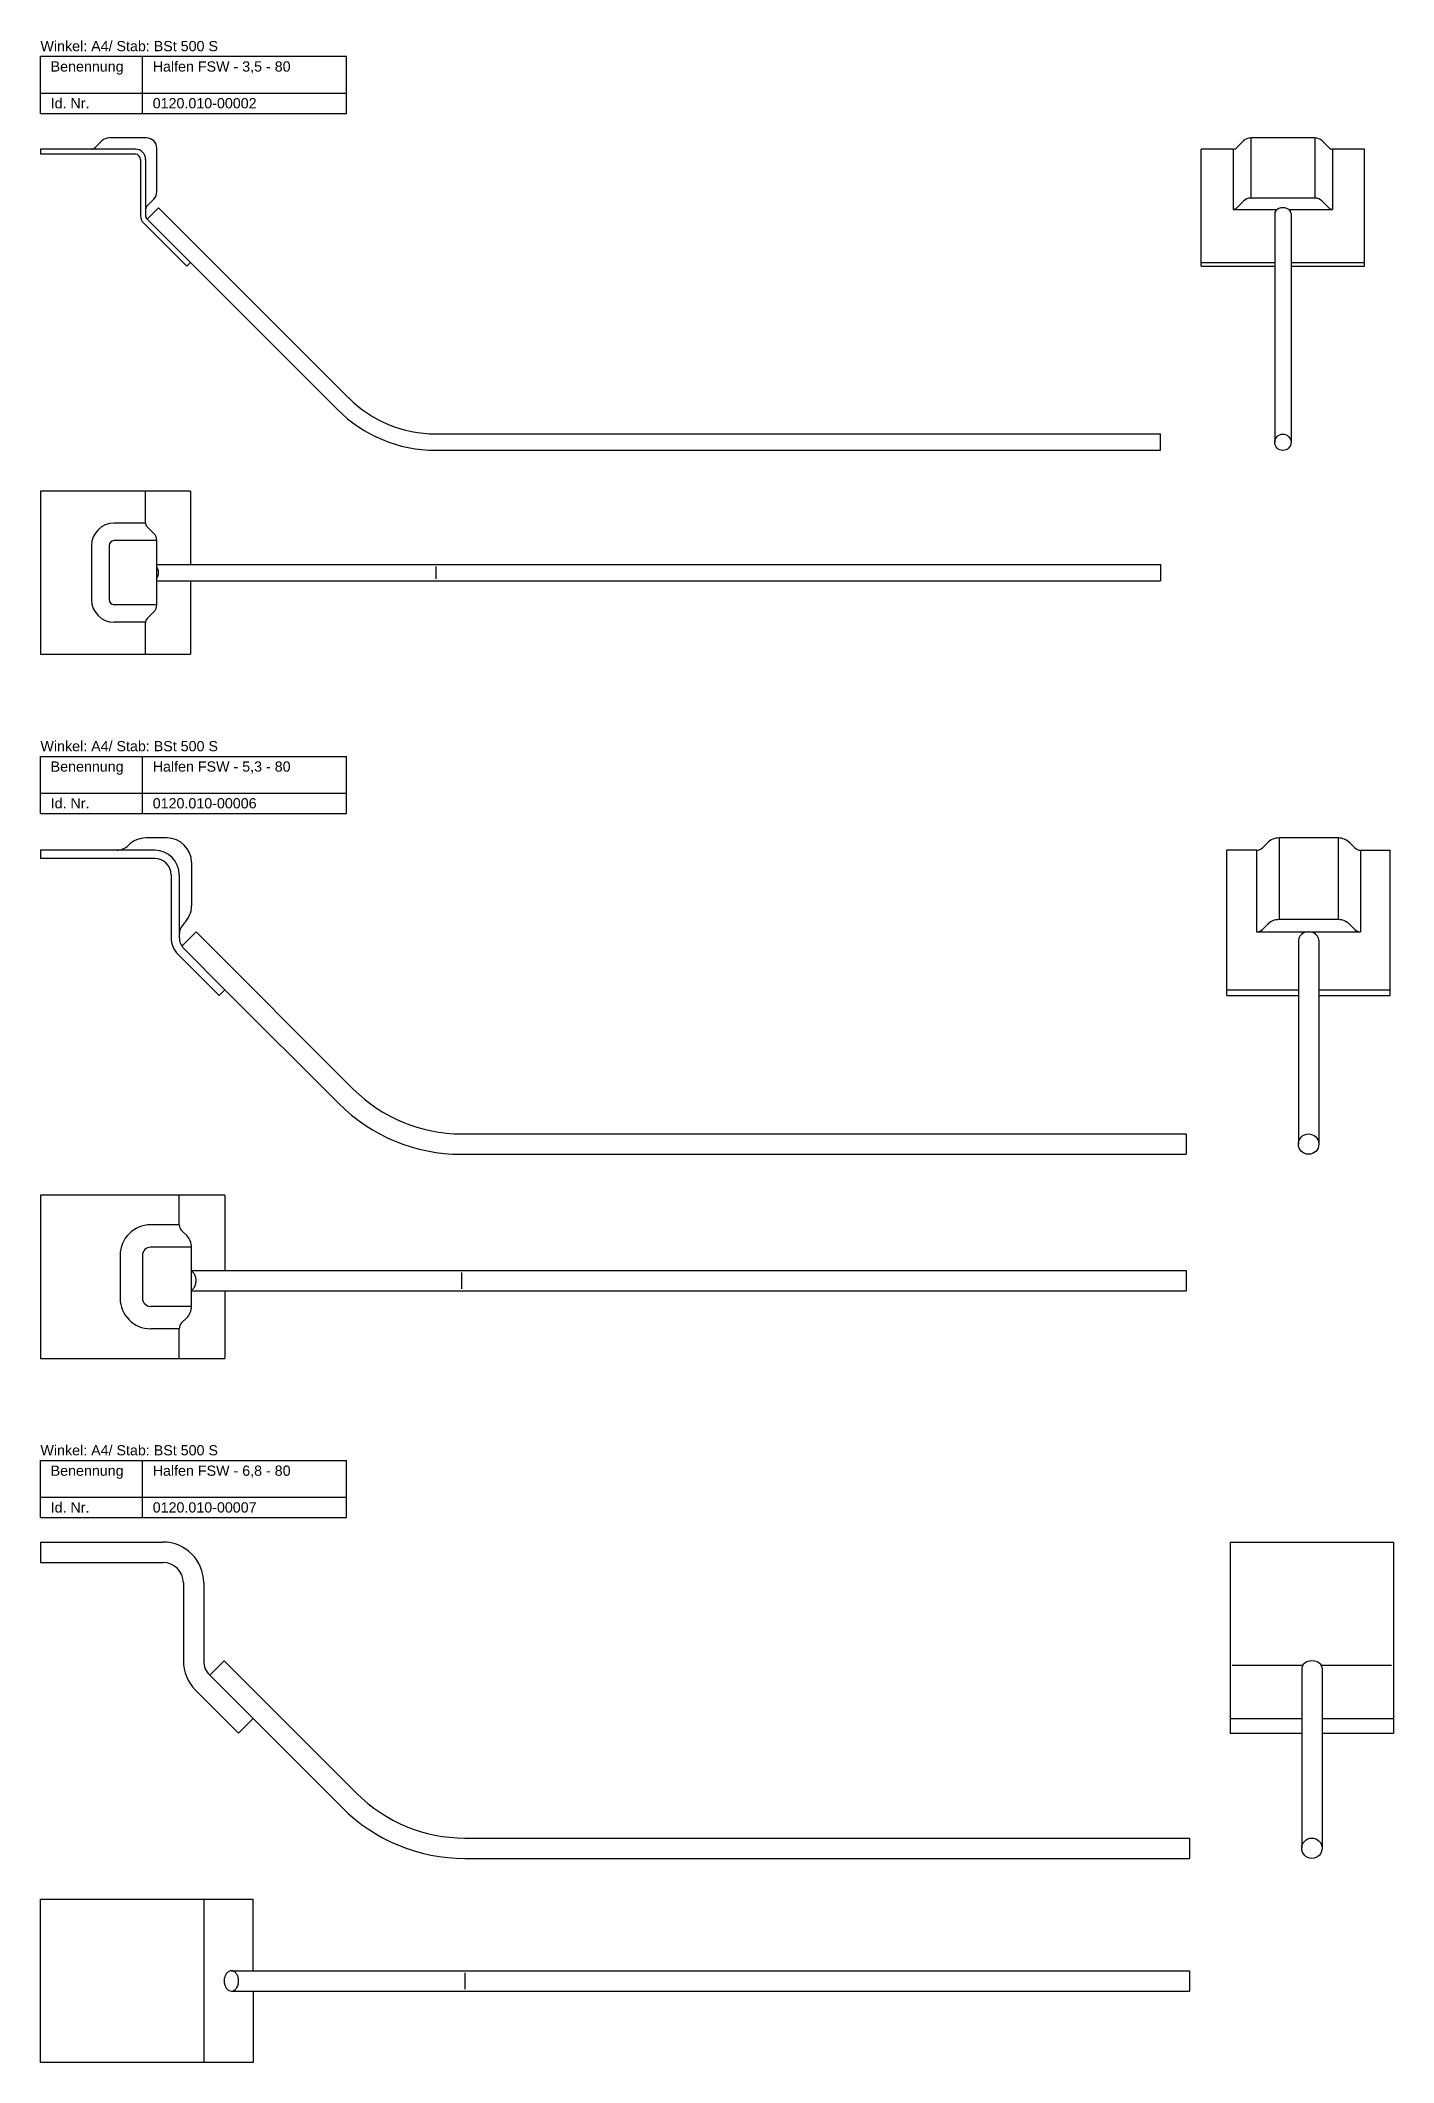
# Model space of a CAD drawing. Header units: millimetres. Extents: x 3 to 666, y -720 to 271.
import ezdxf

# ---------------------------------------------------------------- set-up
doc = ezdxf.new("R2010")
doc.units = ezdxf.units.MM
doc.layers.add('HALFEN-KONSOLANKER', color=2, linetype='CONTINUOUS')
doc.styles.add('ARIAL50', font='ARIAL.TTF', dxfattribs={"height": 5})

msp = doc.modelspace()

# ---------------------------------------------------------------- linework, layer by layer
at = {"layer": 'HALFEN-KONSOLANKER'}
for p, q in [((3.38, 263.2), (153.38, 263.2)), ((3.38, 235.2), (3.38, 263.2)), ((53.38, 235.2), (53.38, 263.2)), ((153.38, 235.2), (153.38, 263.2)), ((3.38, 245.2), (153.38, 245.2)), ((3.38, 235.2), (153.38, 235.2)), ((33.44, 221.73), (30.15, 218.43)), ((55.38, 223.2), (36.98, 223.2)), ((60.38, 196.8), (60.38, 218.2)), ((592.79, 221.73), (589.5, 218.43)), ((627.73, 223.2), (596.33, 223.2)), ((596.33, 223.2), (596.33, 193.7)), ((627.73, 223.2), (627.73, 193.7)), ((631.27, 221.73), (634.56, 218.43)), ((49.88, 217.7), (3.38, 217.7)), ((3.38, 217.7), (3.38, 215.2)), ((49.88, 215.2), (3.38, 215.2)), ((52.38, 212.7), (52.38, 185.1)), ((54.88, 212.7), (54.88, 185.1)), ((572.03, 160.35), (572.03, 217.7)), ((587.73, 217.7), (572.03, 217.7)), ((587.73, 217.7), (587.73, 188.2)), ((652.03, 217.7), (636.33, 217.7)), ((636.33, 217.7), (636.33, 188.2)), ((652.03, 160.35), (652.03, 217.7)), ((58.91, 193.26), (55.61, 189.97)), ((55.61, 183.33), (61.27, 188.99)), ((61.27, 188.99), (154.48, 95.77)), ((592.79, 192.23), (589.5, 188.93)), ((627.73, 193.7), (596.33, 193.7)), ((631.27, 192.23), (634.56, 188.93)), ((53.84, 181.56), (75.06, 160.35)), ((55.61, 183.33), (76.82, 162.12)), ((587.73, 188.2), (609.26, 188.2)), ((608.03, 186.16), (608.03, 74.07)), ((614.8, 188.2), (636.33, 188.2)), ((616.03, 186.16), (616.03, 74.07)), ((75.06, 160.35), (76.82, 162.12)), ((76.82, 162.12), (148.83, 90.11)), ((572.03, 162.12), (608.03, 162.12)), ((572.03, 160.35), (608.03, 160.35)), ((616.03, 162.12), (652.03, 162.12)), ((616.03, 160.35), (652.03, 160.35)), ((196.91, 78.2), (552.03, 78.2)), ((196.91, 70.2), (552.03, 70.2)), ((552.03, 70.2), (552.03, 78.2)), ((76.82, 50.2), (3.38, 50.2)), ((3.38, 50.2), (3.38, -29.8)), ((54.88, 34.5), (54.88, 50.2)), ((76.82, 50.2), (76.82, 14.2)), ((54.88, 34.5), (39.48, 34.5)), ((58.91, 29.44), (55.61, 32.73)), ((28.38, 23.4), (28.38, -3)), ((36.98, 23.4), (36.98, -3)), ((60.38, 25.9), (39.48, 25.9)), ((60.38, -5.5), (60.38, 25.9)), ((60.38, 14.2), (552.03, 14.2)), ((197.03, 13.2), (197.03, 7.2)), ((552.03, 14.2), (552.03, 6.2)), ((60.38, 6.2), (552.03, 6.2)), ((76.82, 6.2), (76.82, -29.8)), ((60.38, -5.5), (39.48, -5.5)), ((58.91, -9.04), (55.61, -12.33)), ((54.88, -14.1), (39.48, -14.1)), ((54.88, -29.8), (54.88, -14.1)), ((3.38, -29.8), (76.82, -29.8)), ((3.38, -79.8), (153.38, -79.8)), ((3.38, -107.8), (3.38, -79.8)), ((53.38, -107.8), (53.38, -79.8)), ((153.38, -107.8), (153.38, -79.8)), ((3.38, -97.8), (153.38, -97.8)), ((3.38, -107.8), (153.38, -107.8)), ((59.38, -125.8), (3.38, -125.8)), ((3.38, -125.8), (3.38, -129.8)), ((46.52, -123.32), (46.38, -123.46)), ((65.38, -119.8), (55.01, -119.8)), ((599.16, -125.8), (584.63, -125.8)), ((584.63, -196.97), (584.63, -125.8)), ((599.16, -125.8), (599.16, -165.8)), ((604.47, -122.15), (601.99, -124.63)), ((610.13, -119.8), (610.13, -159.8)), ((639.13, -119.8), (610.13, -119.8)), ((639.13, -119.8), (639.13, -159.8)), ((644.79, -122.15), (647.27, -124.63)), ((650.1, -125.8), (650.1, -165.8)), ((650.1, -125.8), (664.63, -125.8)), ((664.63, -196.97), (664.63, -125.8)), ((59.38, -129.8), (3.38, -129.8)), ((67.38, -137.8), (67.38, -168.45)), ((71.38, -137.8), (71.38, -168.45)), ((77.38, -131.8), (77.38, -153.04)), ((72.67, -172.81), (79.62, -165.86)), ((79.62, -165.86), (156.6, -242.84)), ((599.16, -165.8), (650.1, -165.8)), ((604.47, -162.15), (601.99, -164.63)), ((639.13, -159.8), (610.13, -159.8)), ((644.79, -162.15), (647.27, -164.63)), ((70.89, -176.93), (90.94, -196.97)), ((73.72, -174.1), (93.76, -194.14)), ((619.63, -169.95), (619.63, -269.8)), ((629.63, -169.95), (629.63, -269.8)), ((90.94, -196.97), (93.76, -194.14)), ((93.76, -194.14), (149.53, -249.91)), ((584.63, -194.14), (619.63, -194.14)), ((584.63, -196.97), (619.63, -196.97)), ((629.63, -194.14), (664.63, -194.14)), ((629.63, -196.97), (664.63, -196.97)), ((209.63, -264.8), (564.63, -264.8)), ((564.63, -264.8), (564.63, -274.8)), ((209.63, -274.8), (564.63, -274.8)), ((93.76, -294.8), (3.38, -294.8)), ((3.38, -294.8), (3.38, -374.8)), ((71.38, -309.33), (71.38, -294.8)), ((93.76, -294.8), (93.76, -331.66)), ((71.38, -309.33), (57.35, -309.33)), ((75.04, -314.65), (72.55, -312.16)), ((42.38, -324.3), (42.38, -345.3)), ((53.35, -324.3), (53.35, -345.3)), ((77.38, -320.3), (57.35, -320.3)), ((77.38, -349.3), (77.38, -320.3)), ((77.38, -331.66), (564.63, -331.66)), ((209.63, -332.66), (209.63, -340.66)), ((564.63, -331.66), (564.63, -341.66)), ((77.38, -341.66), (564.63, -341.66)), ((93.76, -341.66), (93.76, -374.8)), ((77.38, -349.3), (57.35, -349.3)), ((75.04, -354.96), (72.55, -357.44)), ((71.38, -360.27), (57.35, -360.27)), ((71.38, -374.8), (71.38, -360.27)), ((3.38, -374.8), (71.38, -374.8)), ((71.38, -374.8), (93.76, -374.8)), ((3.38, -424.8), (153.38, -424.8)), ((3.38, -452.8), (3.38, -424.8)), ((53.38, -452.8), (53.38, -424.8)), ((153.38, -452.8), (153.38, -424.8)), ((3.38, -442.8), (153.38, -442.8)), ((3.38, -452.8), (153.38, -452.8)), ((3.38, -464.8), (63.38, -464.8)), ((3.38, -464.8), (3.38, -474.8)), ((586.25, -464.8), (586.25, -558.36)), ((586.25, -464.8), (666.25, -464.8)), ((666.25, -464.8), (666.25, -558.36)), ((3.38, -474.8), (63.38, -474.8)), ((73.38, -484.8), (73.38, -523)), ((83.38, -484.8), (83.38, -523)), ((86.31, -530.07), (93.38, -523)), ((93.38, -523), (158.21, -587.84)), ((587.25, -525.09), (621.69, -525.09)), ((630.81, -525.09), (665.25, -525.09)), ((86.31, -530.07), (107.52, -551.29)), ((621.25, -526.54), (621.25, -614.8)), ((631.25, -526.54), (631.25, -614.8)), ((79.24, -537.14), (100.45, -558.36)), ((100.45, -558.36), (107.52, -551.29)), ((107.52, -551.29), (151.14, -594.91)), ((586.25, -551.29), (621.25, -551.29)), ((631.25, -551.29), (666.25, -551.29)), ((586.25, -558.36), (621.25, -558.36)), ((631.25, -558.36), (666.25, -558.36)), ((211.25, -609.8), (566.25, -609.8)), ((566.25, -609.8), (566.25, -619.8)), ((211.25, -619.8), (566.25, -619.8)), ((3.38, -639.8), (107.52, -639.8)), ((3.38, -719.8), (3.38, -639.8)), ((83.38, -639.8), (83.38, -719.8)), ((107.52, -674.8), (107.52, -639.8)), ((96.92, -674.8), (566.25, -674.8)), ((211.25, -675.8), (211.25, -683.8)), ((566.25, -674.8), (566.25, -684.8)), ((96.92, -684.8), (566.25, -684.8)), ((107.52, -684.8), (107.52, -719.8)), ((107.52, -719.8), (3.38, -719.8))]:
    msp.add_line(p, q, dxfattribs=at)
for centre, radius in [((612.03, 74.07), 4), ((624.63, -269.8), 5), ((626.25, -614.8), 5)]:
    msp.add_circle(centre, radius, dxfattribs=at)
for centre, radius, start, end in [((28.38, 220.2), 2.5, 270, 315.05736), ((36.98, 218.2), 5, 90, 135.05736), ((55.38, 218.2), 5, 0, 90), ((587.73, 220.2), 2.5, 270, 315.05736), ((596.33, 218.2), 5, 90, 135.05736), ((627.73, 218.2), 5, 44.94264, 90), ((636.33, 220.2), 2.5, 224.94264, 270), ((49.88, 212.7), 5, 0, 90), ((49.88, 212.7), 2.5, 0, 90), ((57.38, 188.2), 2.5, 134.94264, 180), ((55.38, 196.8), 5, 314.94264, 0), ((587.73, 190.7), 2.5, 270, 315.05736), ((596.33, 188.7), 5, 90, 135.05736), ((627.73, 188.7), 5, 44.94264, 90), ((636.33, 190.7), 2.5, 224.94264, 270), ((57.38, 185.1), 5, 180, 225), ((57.38, 185.1), 2.5, 180, 225), ((196.91, 138.2), 68, 225, 270), ((196.91, 138.2), 60, 225, 270), ((39.48, 23.4), 11.1, 90, 180), ((57.38, 34.5), 2.5, 180, 225.05736), ((39.48, 23.4), 2.5, 90, 180), ((55.38, 25.9), 5, 0, 45.05736), ((57.89, 11.22), 3.13, 35.26439, 37.14603), ((57.01, 10.6), 4.2, 16.32495, 35.26439), ((55.63, 10.2), 5.64, 360, 16.32495), ((55.63, 10.2), 5.64, 343.67505, 360), ((57.89, 9.17), 3.13, 322.85397, 324.73561), ((57.01, 9.79), 4.2, 324.73561, 343.67505), ((39.48, -3), 11.1, 180, 270), ((39.48, -3), 2.5, 180, 270), ((55.38, -5.5), 5, 314.94264, 0), ((57.38, -14.1), 2.5, 134.94264, 180), ((40.72, -117.8), 8, 270, 315), ((55.01, -131.8), 12, 90, 135), ((59.38, -137.8), 12, 0, 90), ((65.38, -131.8), 12, 0, 90), ((599.16, -121.8), 4, 270, 315), ((610.13, -127.8), 8, 90, 135), ((639.13, -127.8), 8, 45, 90), ((650.1, -121.8), 4, 225, 270), ((59.38, -137.8), 8, 0, 90), ((65.38, -153.04), 12, 314.427, 0), ((79.38, -167.32), 8, 134.427, 180), ((599.16, -161.8), 4, 270, 315), ((610.13, -167.8), 8, 90, 135), ((639.13, -167.8), 8, 45, 90), ((650.1, -161.8), 4, 225, 270), ((79.38, -168.45), 12, 180, 225), ((79.38, -168.45), 8, 180, 225), ((209.63, -189.8), 75, 225, 270), ((209.63, -189.8), 85, 225, 270), ((57.35, -324.3), 14.97, 90, 180), ((75.38, -309.33), 4, 180, 225), ((69.38, -320.3), 8, 0, 45), ((57.35, -324.3), 4, 90, 180), ((75.39, -335.38), 3.91, 35.26439, 59.48952), ((74.3, -336.15), 5.25, 16.32495, 35.26439), ((72.58, -336.66), 7.05, 0, 16.32495), ((72.58, -336.66), 7.05, 343.67505, 360), ((57.35, -345.3), 14.97, 180, 270), ((57.35, -345.3), 4, 180, 270), ((75.39, -337.94), 3.91, 300.51048, 324.73561), ((74.3, -337.17), 5.25, 324.73561, 343.67505), ((69.38, -349.3), 8, 315, 0), ((75.38, -360.27), 4, 135, 180), ((63.38, -484.8), 20, 0, 90), ((63.38, -484.8), 10, 360, 90), ((93.38, -523), 20, 180, 225), ((93.38, -523), 10, 180, 225), ((211.25, -534.8), 75, 225, 270), ((211.25, -534.8), 85, 225, 270), ((100.43, -679.8), 7.05, 163.67505, 180), ((100.43, -679.8), 7.05, 180, 196.32495), ((98.7, -679.3), 5.25, 144.73561, 163.67505), ((98.7, -680.31), 5.25, 196.32495, 215.26439), ((97.61, -678.52), 3.91, 120.36119, 144.73561), ((97.61, -681.08), 3.91, 215.26439, 239.63881), ((96.92, -677.34), 2.54, 90, 120.36119), ((96.92, -677.34), 2.54, 59.63881, 90), ((96.22, -678.52), 3.91, 35.26439, 59.63881), ((96.22, -681.08), 3.91, 300.36119, 324.73561), ((95.13, -679.3), 5.25, 16.32495, 35.26439), ((95.13, -680.31), 5.25, 324.73561, 343.67505), ((93.4, -679.8), 7.05, 360, 16.32495), ((93.4, -679.8), 7.05, 343.67505, 0), ((96.92, -682.26), 2.54, 239.63881, 270), ((96.92, -682.26), 2.54, 270, 300.36119)]:
    msp.add_arc(centre, radius, start, end, dxfattribs=at)
for centre, major_axis, ratio in [((612.03, 186.16), (4, 0), 0.707107), ((624.63, -169.95), (5, 0), 0.83), ((626.25, -526.54), (5, 0), 0.707107)]:
    msp.add_ellipse(centre, major_axis=major_axis, ratio=ratio, start_param=0, end_param=3.141593, dxfattribs=at)

# ---------------------------------------------------------------- texts
at = {"layer": 'HALFEN-KONSOLANKER', "style": 'ARIAL50'}
for s, p in [('Winkel: A4/ Stab: BSt 500 S', (3.38, 265.7)), ('Benennung', (8.38, 255.7)), ('Halfen FSW - 3,5 - 80', (58.38, 255.7)), ('Id. Nr.', (8.38, 237.7)), ('0120.010-00002', (58.38, 237.7)), ('Winkel: A4/ Stab: BSt 500 S', (3.38, -77.3)), ('Benennung', (8.38, -87.3)), ('Halfen FSW - 5,3 - 80', (58.38, -87.3)), ('Id. Nr.', (8.38, -105.3)), ('0120.010-00006', (58.38, -105.3)), ('Winkel: A4/ Stab: BSt 500 S', (3.38, -422.3)), ('Benennung', (8.38, -432.3)), ('Halfen FSW - 6,8 - 80', (58.38, -432.3)), ('Id. Nr.', (8.38, -450.3)), ('0120.010-00007', (58.38, -450.3))]:
    msp.add_text(s, height=5, dxfattribs=at).set_placement(p)

doc.saveas('drawing.dxf')
